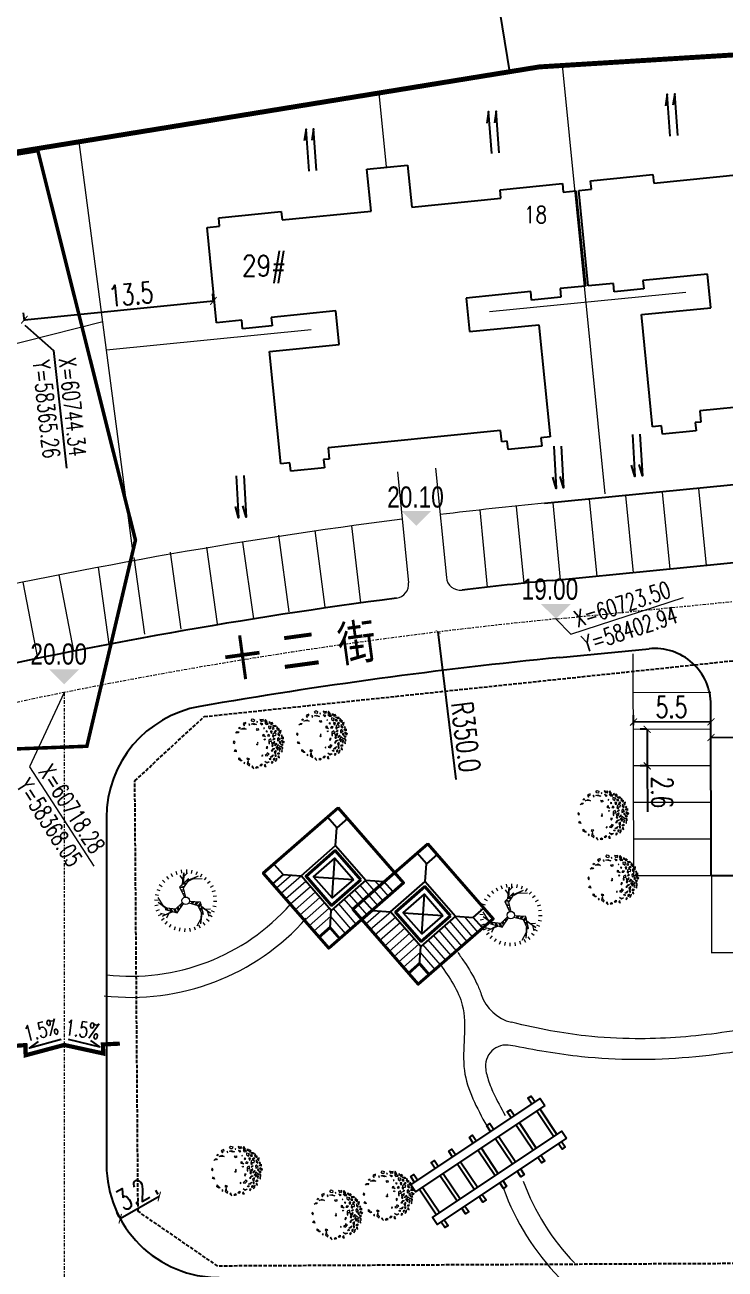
# Model space of a CAD drawing. Header units: inches. Extents: x 393 to 1582, y 246 to 1188.
# Drawn here: x 1329.3 to 1379, y 886.6 to 974.9 of the extents above; entities that cross this region are included whole.
import ezdxf

# ---------------------------------------------------------------- set-up
doc = ezdxf.new("R2010")
doc.units = ezdxf.units.IN
doc.header["$MEASUREMENT"] = 0
for name, pattern in [('CENTERX2', [4, 2.5, -0.5, 0.5, -0.5]), ('DASH', [0.35, 0.25, -0.1]), ('DASHED2', [0.375, 0.25, -0.125]), ('DOTE', [2.42, 2, -0.2, 0.02, -0.2])]:
    doc.linetypes.add(name, pattern=pattern)
for name, color, linetype in [('build2', 40, 'Continuous'), ('buildcoor', 7, 'Continuous'), ('DIM', 4, 'Continuous'), ('drain', 4, 'Continuous'), ('ELEV', 1, 'Continuous'), ('GARDEN', 60, 'Continuous'), ('hongzb', 5, 'Continuous'), ('JZ', 4, 'Continuous'), ('LAWN', 3, 'Continuous'), ('PUB_TEXT', 7, 'Continuous'), ('ROAD-TEXT', 4, 'Continuous'), ('roaddim', 2, 'Continuous'), ('roadradiu', 3, 'Continuous'), ('YSX', 7, 'Continuous'), ('外墙', 42, 'Continuous'), ('建筑层数', 7, 'Continuous'), ('绿化', 3, 'Continuous'), ('车库边线', 4, 'DOTE')]:
    doc.layers.add(name, color=color, linetype=linetype)
for name, color, linetype, lineweight in [('HATCH', 64, 'Continuous', 9), ('jz1', 40, 'Continuous', 40), ('parking', 30, 'Continuous', 18), ('ROAD', 1, 'Continuous', 25), ('ROAD-CENTER', 7, 'CENTERX2', 18), ('ROAD-ZB', 4, 'Continuous', 15), ('walk', 2, 'Continuous', 18), ('围墙', 75, 'FENCELINE1', 15), ('建筑型号', 2, 'Continuous', 18), ('树', 84, 'Continuous', 15)]:
    doc.layers.add(name, color=color, linetype=linetype, lineweight=lineweight)
doc.styles.add('-黑体', font='simhei.ttf', dxfattribs={"width": 0.8})
doc.styles.add('_HZTXT', font='txt.shx', dxfattribs={"width": 0.8, "bigfont": 'hztxt.shx'})
doc.styles.add('DIM_FONT', font='SIMPLEX.shx', dxfattribs={"width": 0.8})
doc.styles.add('FLS', font='', dxfattribs={"width": 0.8})
doc.styles.add('HZ', font='simplex.shx', dxfattribs={"width": 0.7, "bigfont": 'hztxt.shx'})
doc.styles.add('RO', font='romans.shx', dxfattribs={"width": 0.8})
doc.styles.get('FLS').set_extended_font_data('创艺繁隶书')
doc.linetypes.add('FENCELINE1', pattern='A,0.25,-0.1,[133,ltypeshp.shx,S=0.1,R=0,X=-0.1,Y=0],-0.1,1', length=1.45)
doc.dimstyles.new('NORMAL', dxfattribs={"dimtxt": 1.5, "dimasz": 0.3, "dimexe": 0.5, "dimexo": 0.3, "dimgap": 0.3, "dimtad": 1, "dimdec": 1, "dimzin": 1, "dimdsep": 46, "dimtxsty": 'HZ', "dimblk": 'ARCHTICK', "dimcen": 0, "dimclrt": 256, "dimadec": 0, "dimazin": 0, "dimtfac": 1, "dimtdec": 1, "dimtofl": 0, "dimtmove": 0, "dimatfit": 3, "dimldrblk": 'ARCHTICK', "dimfxl": 1, "dimtolj": 2, "dimtzin": 0, "dimarcsym": 0})

# ---------------------------------------------------------------- blocks, each defined once
blk = doc.blocks.new('_ARCHTICK')
at = {"color": 0, "linetype": 'ByBlock', "const_width": 0.15}
blk.add_lwpolyline([(-0.5, -0.5), (0.5, 0.5)], dxfattribs=at)
blk = doc.blocks.new('*D414')
at = {"layer": 'DEFPOINTS', "color": 0, "ltscale": 0.3, "transparency": 16777216}
for p in [(1349.412, 1045.199), (1361.46, 971.173), (1363.662, 971.531)]:
    blk.add_point(p, dxfattribs=at)
at = {"layer": 'HATCH', "color": 0, "lineweight": -2, "ltscale": 0.3, "transparency": 16777216}
for p, q in [((1349.708, 1045.247), (1352.107, 1045.638)), ((1351.614, 1045.557), (1363.662, 971.531)), ((1361.756, 971.221), (1364.156, 971.612))]:
    blk.add_line(p, q, dxfattribs=at)
at = {"layer": 'HATCH', "color": 0, "lineweight": -2, "ltscale": 0.3, "transparency": 16777216, "xscale": 0.3, "yscale": 0.3, "zscale": 0.3}
for p, rotation in [((1351.614, 1045.557), 99.24436380082999), ((1363.662, 971.531), 279.24436380083)]:
    blk.add_blockref('_ARCHTICK', p, dxfattribs=dict(at, rotation=rotation))
at = {"layer": 'HATCH', "ltscale": 0.3, "transparency": 16777216, "insert": (1358.675, 1008.713), "char_height": 1.5, "attachment_point": 5, "rotation": 279.24436, "style": 'HZ'}
blk.add_mtext('\\A2;75.0', dxfattribs=at)
blk = doc.blocks.new('wangqiuc')
for p, q in [((34619.969, 79058.32), (34600.111, 79027.611)), ((34619.969, 79058.32), (34600.111, 79027.611)), ((34619.969, 79058.32), (34635.898, 79048.019)), ((34619.852, 79050.774), (34606.945, 79030.813)), ((34619.852, 79050.774), (34629.064, 79044.817)), ((34635.898, 79048.019), (34616.04, 79017.31)), ((34629.064, 79044.817), (34616.156, 79024.856)), ((34612.616, 79041.3), (34623.393, 79034.33)), ((34606.945, 79030.813), (34616.156, 79024.856)), ((34600.111, 79027.611), (34616.04, 79017.31))]:
    blk.add_line(p, q)
at = {"linetype": 'DASH', "lineweight": 13}
for p, q in [((34621.003, 79050.03), (34618.024, 79045.424)), ((34627.914, 79045.561), (34624.935, 79040.955)), ((34611.074, 79034.675), (34608.095, 79030.069)), ((34617.984, 79030.206), (34615.006, 79025.6))]:
    blk.add_line(p, q, dxfattribs=at)
at = {"lineweight": 13}
for p, q in [((34616.874, 79046.168), (34618.024, 79045.424)), ((34618.024, 79045.424), (34611.074, 79034.675)), ((34618.024, 79045.424), (34624.935, 79040.955)), ((34621.48, 79043.189), (34614.529, 79032.441)), ((34624.935, 79040.955), (34617.984, 79030.206)), ((34624.935, 79040.955), (34626.086, 79040.211)), ((34609.923, 79035.419), (34611.074, 79034.675)), ((34611.074, 79034.675), (34617.984, 79030.206)), ((34617.984, 79030.206), (34619.135, 79029.462))]:
    blk.add_line(p, q, dxfattribs=at)
for centre in [(34612.36, 79041.465), (34613.667, 79040.62), (34622.354, 79035.002), (34623.662, 79034.157)]:
    blk.add_circle(centre, 0.305)
blk = doc.blocks.new('GPPMTR01')
at = {"color": 0, "linetype": 'ByBlock'}
for points in [[(-0.173, 0.469), (-0.151, 0.518), (-0.12, 0.516), (-0.128, 0.487), (-0.144, 0.498), (-0.151, 0.48), (-0.145, 0.47)], [(-0.106, 0.53), (-0.073, 0.496), (-0.058, 0.515), (-0.035, 0.504), (-0.038, 0.545), (-0.064, 0.53)], [(0.005, 0.559), (-0.005, 0.523), (0.016, 0.511), (0.051, 0.519)], [(0.105, 0.53), (0.084, 0.519), (0.099, 0.504), (0.114, 0.511)], [(0.131, 0.488), (0.137, 0.5), (0.134, 0.53), (0.173, 0.507), (0.146, 0.481)], [(-0.412, 0.305), (-0.364, 0.304), (-0.367, 0.328), (-0.343, 0.337), (-0.374, 0.364), (-0.382, 0.335)], [(-0.354, 0.404), (-0.335, 0.371), (-0.312, 0.378), (-0.293, 0.408)], [(-0.304, 0.31), (-0.343, 0.272), (-0.298, 0.279)], [(-0.298, 0.355), (-0.259, 0.362), (-0.24, 0.402), (-0.263, 0.4), (-0.275, 0.378)], [(-0.263, 0.454), (-0.27, 0.431), (-0.248, 0.431), (-0.243, 0.447)], [(-0.215, 0.443), (-0.218, 0.456), (-0.242, 0.475), (-0.199, 0.486), (-0.199, 0.449)], [(-0.215, 0.295), (-0.215, 0.276), (-0.206, 0.283)], [(-0.166, 0.433), (-0.207, 0.386), (-0.18, 0.371), (-0.137, 0.387), (-0.147, 0.409), (-0.165, 0.407)], [(-0.123, 0.314), (-0.144, 0.295), (-0.135, 0.287), (-0.115, 0.295)], [(-0.127, 0.461), (-0.133, 0.429), (-0.111, 0.428), (-0.096, 0.459)], [(-0.079, 0.401), (-0.097, 0.371), (-0.064, 0.359), (-0.049, 0.371)], [(-0.032, 0.317), (-0.058, 0.295), (-0.043, 0.264), (-0.023, 0.291)], [(-0.038, 0.477), (-0.055, 0.454), (-0.043, 0.424), (-0.032, 0.439)], [(0.007, 0.443), (-0.026, 0.412), (-0.02, 0.382), (0.016, 0.352), (0.045, 0.367), (0.01, 0.386), (0.034, 0.42)], [(0.01, 0.485), (0.042, 0.462), (0.084, 0.477), (0.066, 0.492), (0.042, 0.485)], [(0.045, 0.295), (0.042, 0.249), (0.105, 0.211), (0.119, 0.219), (0.069, 0.245), (0.096, 0.283)], [(0.084, 0.371), (0.072, 0.344), (0.081, 0.321), (0.084, 0.344)], [(0.158, 0.447), (0.096, 0.443), (0.105, 0.412), (0.146, 0.393), (0.155, 0.416), (0.14, 0.428)], [(0.128, 0.336), (0.137, 0.287), (0.114, 0.272), (0.146, 0.26), (0.158, 0.302)], [(0.179, 0.272), (0.167, 0.245), (0.185, 0.238), (0.199, 0.253)], [(0.179, 0.477), (0.229, 0.496), (0.25, 0.473), (0.223, 0.458), (0.22, 0.477), (0.202, 0.469), (0.199, 0.458)], [(0.205, 0.439), (0.179, 0.42), (0.194, 0.405), (0.226, 0.416)], [(0.199, 0.291), (0.179, 0.352), (0.211, 0.31)], [(0.214, 0.359), (0.274, 0.374), (0.291, 0.409), (0.282, 0.336), (0.247, 0.333)], [(0.268, 0.45), (0.253, 0.435), (0.241, 0.409), (0.274, 0.428)], [(0.25, 0.325), (0.241, 0.298), (0.312, 0.302), (0.282, 0.329)], [(0.253, 0.268), (0.241, 0.226), (0.259, 0.177), (0.274, 0.203), (0.253, 0.219)], [(0.303, 0.268), (0.309, 0.219), (0.336, 0.215), (0.351, 0.234)], [(0.315, 0.416), (0.306, 0.401), (0.318, 0.39), (0.348, 0.393)], [(0.321, 0.363), (0.306, 0.34), (0.327, 0.325), (0.356, 0.325), (0.327, 0.336)], [(0.351, 0.382), (0.348, 0.371), (0.368, 0.355), (0.392, 0.359)], [(0.386, 0.257), (0.368, 0.272), (0.365, 0.287), (0.377, 0.298), (0.401, 0.283)], [(0.431, 0.26), (0.419, 0.245), (0.436, 0.23), (0.466, 0.249)], [(-0.482, 0.014), (-0.506, 0.025), (-0.514, -0.024), (-0.506, -0.036), (-0.464, -0.036), (-0.47, -0.024), (-0.494, -0.017)], [(-0.482, 0.196), (-0.461, 0.207), (-0.432, 0.177), (-0.452, 0.154), (-0.494, 0.15), (-0.5, 0.177)], [(-0.446, 0.071), (-0.432, 0.055), (-0.414, 0.067)], [(-0.417, 0.109), (-0.411, 0.15), (-0.357, 0.188), (-0.369, 0.162)], [(-0.393, 0.241), (-0.408, 0.23), (-0.396, 0.226)], [(-0.283, 0.139), (-0.269, 0.181), (-0.239, 0.166), (-0.248, 0.139), (-0.263, 0.15)], [(-0.064, 0.207), (-0.085, 0.184), (-0.115, 0.203), (-0.115, 0.219), (-0.085, 0.207), (-0.052, 0.226)], [(-0.02, 0.033), (-0.035, 0.025), (-0.026, 0.017), (-0.014, 0.021)], [(-0.02, 0.188), (-0.008, 0.192), (0.001, 0.177), (-0.02, 0.169)], [(0.152, 0.162), (0.137, 0.139), (0.158, 0.12), (0.176, 0.128), (0.161, 0.143)], [(0.25, 0.086), (0.271, 0.063), (0.274, 0.021), (0.303, 0.052), (0.285, 0.109)], [(0.348, 0.173), (0.377, 0.128), (0.356, 0.097), (0.354, 0.128)], [(0.401, 0.207), (0.383, 0.219), (0.365, 0.211), (0.368, 0.196), (0.392, 0.192)], [(0.401, 0.078), (0.398, 0.063), (0.374, 0.067), (0.377, 0.09)], [(0.428, 0.025), (0.431, -0.021), (0.377, -0.043), (0.41, -0.013)], [(0.422, 0.166), (0.419, 0.135), (0.439, 0.12), (0.451, 0.139)], [(0.442, 0.203), (0.451, 0.169), (0.487, 0.139), (0.472, 0.181)], [(0.451, 0.074), (0.469, 0.052), (0.484, 0.063), (0.472, 0.093)], [(-0.467, -0.131), (-0.464, -0.157), (-0.482, -0.154), (-0.485, -0.127)], [(-0.437, -0.131), (-0.429, -0.066), (-0.381, -0.04), (-0.408, -0.078)], [(-0.42, -0.26), (-0.432, -0.218), (-0.411, -0.188), (-0.402, -0.214), (-0.411, -0.229)], [(0.256, -0.013), (0.241, -0.028), (0.253, -0.04)], [(0.407, -0.119), (0.389, -0.138), (0.398, -0.176), (0.419, -0.154)], [(0.416, -0.218), (0.389, -0.233), (0.392, -0.271), (0.407, -0.248)], [(0.436, -0.066), (0.442, -0.097), (0.466, -0.097), (0.481, -0.074), (0.46, -0.078)], [(-0.266, -0.366), (-0.304, -0.374), (-0.283, -0.4), (-0.251, -0.393)], [(-0.115, -0.473), (-0.138, -0.438), (-0.106, -0.438), (-0.085, -0.446)], [(0.072, -0.48), (0.042, -0.461), (0.06, -0.45), (0.066, -0.454), (0.096, -0.454), (0.096, -0.438), (0.125, -0.442), (0.114, -0.461)], [(0.17, -0.286), (0.137, -0.317), (0.149, -0.336), (0.176, -0.321)], [(0.188, -0.431), (0.211, -0.423), (0.188, -0.408)], [(0.205, -0.332), (0.199, -0.343), (0.235, -0.378), (0.294, -0.359), (0.274, -0.34), (0.235, -0.351)], [(0.327, -0.305), (0.333, -0.328), (0.389, -0.313)]]:
    blk.add_lwpolyline(points, close=True, dxfattribs=at)
blk.add_circle((0, 0), 0.01, dxfattribs=at)
blk = doc.blocks.new('t2')
for p, q in [((-1.78, 2.79), (-1.59, 2.49)), ((-1.44, 2), (-0.89, 2.82)), ((-1.27, 3.06), (-1.13, 2.72)), ((-0.72, 3.23), (-0.64, 2.88)), ((-0.15, 3.3), (-0.13, 2.95)), ((0.43, 3.28), (0.38, 2.92)), ((0.99, 3.16), (0.88, 2.81)), ((1.53, 2.93), (1.36, 2.62)), ((-2.93, 1.53), (-2.62, 1.36)), ((-2.62, 2.01), (-2.34, 1.79)), ((-1.63, 0.77), (-2.5, 1.58)), ((-2.5, 1.58), (-1.63, 0.89)), ((-2.3, 1.92), (-2.2, 1.35)), ((-2.24, 2.44), (-1.99, 2.17)), ((-1.73, 1.61), (-1.56, 0.32)), ((-1.53, 1.47), (-1.73, 1.61)), ((-1.34, 2.61), (-1.58, 1.52)), ((-1.24, 0.62), (-1.53, 1.47)), ((-1.34, 2.61), (-1.51, 1.47)), ((1.48, 1.02), (2.62, 1.38)), ((2.62, 1.38), (1.59, 0.97)), ((2.01, 2.62), (1.79, 2.34)), ((1.93, 1.14), (2.23, 1.63)), ((2.44, 2.24), (2.17, 1.99)), ((2.79, 1.78), (2.49, 1.59)), ((-3.28, 0.43), (-2.92, 0.38)), ((-3.16, 0.99), (-2.81, 0.88)), ((-1.95, 1.1), (-2.53, 1.12)), ((-1.56, 0.32), (-0.37, 0.11)), ((-0.31, 0.25), (-1.24, 0.62)), ((1.06, 1.19), (0.28, 0.27)), ((0.37, 0.14), (1.16, 0.76)), ((2.26, 0.7), (1.06, 1.19)), ((1.16, 0.76), (2.04, 0.59)), ((2.93, -0.14), (2.03, 0.57)), ((2.04, 0.59), (2.26, 0.7)), ((2.93, -0.14), (2.11, 0.61)), ((2.81, 1.03), (2.27, 1.23)), ((2.45, 0.24), (2.89, -0.64)), ((3.06, 1.27), (2.72, 1.13)), ((3.23, 0.72), (2.88, 0.64)), ((3.3, 0.15), (2.95, 0.13)), ((-3.3, -0.15), (-2.95, -0.13)), ((-3.23, -0.72), (-2.88, -0.64)), ((-3.06, -1.27), (-2.72, -1.13)), ((-0.06, -0.39), (0.08, -1.38)), ((0.5, -1.51), (0.1, -0.38)), ((3.16, -0.99), (2.81, -0.88)), ((3.28, -0.43), (2.92, -0.38)), ((-2.79, -1.78), (-2.49, -1.59)), ((-2.44, -2.24), (-2.17, -1.99)), ((-2.01, -2.62), (-1.79, -2.34)), ((-1.02, -2.25), (-1.99, -2.18)), ((-1.59, -2.47), (-0.52, -2.05)), ((-1.59, -2.47), (-0.52, -2.13)), ((-1.53, -2.93), (-1.36, -2.62)), ((-0.53, -2.3), (0.5, -1.51)), ((-0.51, -2.07), (-0.53, -2.3)), ((-0.52, -2.95), (-0.07, -2.58)), ((0.08, -1.38), (-0.51, -2.07)), ((0.14, -1.8), (-0.12, -2.95)), ((-0.12, -2.95), (0.04, -1.86)), ((0.03, -2.24), (0.29, -2.75)), ((1.78, -2.79), (1.59, -2.49)), ((2.24, -2.44), (1.99, -2.17)), ((2.62, -2.01), (2.34, -1.79)), ((2.93, -1.53), (2.62, -1.36)), ((-0.99, -3.16), (-0.88, -2.81)), ((-0.43, -3.28), (-0.38, -2.92)), ((0.15, -3.3), (0.13, -2.95)), ((0.72, -3.23), (0.64, -2.88)), ((1.27, -3.06), (1.13, -2.72))]:
    blk.add_line(p, q)
at = {"color": 0}
for p, q in [((-1.71, 1.46), (-1.64, 1.54)), ((-1.69, 1.3), (-1.53, 1.47)), ((-1.65, 0.98), (-1.44, 1.2)), ((-1.63, 0.82), (-1.39, 1.07)), ((-1.58, 0.5), (-1.3, 0.8)), ((-1.56, 0.34), (-1.25, 0.67)), ((-1.28, 0.27), (-1.03, 0.54)), ((-1.14, 0.24), (-0.91, 0.49)), ((-0.85, 0.19), (-0.66, 0.39)), ((-0.7, 0.16), (-0.54, 0.34)), ((0.49, 0.53), (0.57, 0.29)), ((0.59, 0.64), (0.67, 0.38)), ((0.78, 0.86), (0.88, 0.54)), ((0.88, 0.98), (0.99, 0.62)), ((1.07, 1.18), (1.21, 0.75)), ((1.22, 1.12), (1.35, 0.72)), ((1.52, 1), (1.62, 0.67)), ((1.67, 0.94), (1.76, 0.65)), ((1.97, 0.81), (2.04, 0.59)), ((2.12, 0.75), (2.15, 0.64)), ((0.21, -0.69), (-0.03, -0.64)), ((0.26, -0.83), (-0.01, -0.77)), ((0.36, -1.11), (0.03, -1.03)), ((0.41, -1.25), (0.05, -1.17)), ((-0.41, -2.21), (-0.52, -2.19)), ((-0.28, -2.11), (-0.51, -2.06)), ((-0.02, -1.92), (-0.32, -1.85)), ((0.11, -1.82), (-0.23, -1.74)), ((0.36, -1.62), (-0.05, -1.53)), ((0.49, -1.52), (0.05, -1.42))]:
    blk.add_line(p, q, dxfattribs=at)
blk.add_circle((0, 0), 0.397)
at = {"style": 'DIM_FONT', "width": 0.8, "flags": 9}
for tag in ['XSIZE', 'YSIZE']:
    blk.add_attdef(tag, (0, 0), '', height=0.000997, rotation=122.3352, dxfattribs=at)
blk = doc.blocks.new('A$C669619B1')
at = {"layer": '绿化'}
for points in [[(22.07, 6.53), (0, 6.53), (0, 7.71), (22.07, 7.71)], [(22.07, 0.95), (0, 0.95), (0, 2.13), (22.07, 2.13)]]:
    blk.add_lwpolyline(points, close=True, dxfattribs=at)
for points in [[(0.65, 7.71), (0.65, 8.7), (1.2, 8.7), (1.2, 7.71)], [(4.17, 7.71), (4.17, 8.7), (4.73, 8.7), (4.73, 7.71)], [(7.13, 7.71), (7.13, 8.7), (7.69, 8.7), (7.69, 7.71)], [(10.66, 7.71), (10.66, 8.7), (11.21, 8.7), (11.21, 7.71)], [(13.62, 7.71), (13.62, 8.7), (14.18, 8.7), (14.18, 7.71)], [(17.14, 7.71), (17.14, 8.7), (17.7, 8.7), (17.7, 7.71)], [(20.66, 7.71), (20.66, 8.7), (21.22, 8.7), (21.22, 7.71)], [(0.65, 2.13), (0.65, 6.53)], [(1.2, 6.53), (1.2, 2.13)], [(4.17, 2.13), (4.17, 6.53)], [(4.73, 6.53), (4.73, 2.13)], [(7.13, 2.13), (7.13, 6.53)], [(7.69, 6.53), (7.69, 2.13)], [(10.66, 2.13), (10.66, 6.53)], [(11.21, 6.53), (11.21, 2.13)], [(13.62, 2.13), (13.62, 6.53)], [(14.18, 6.53), (14.18, 2.13)], [(17.14, 2.13), (17.14, 6.53)], [(17.7, 6.53), (17.7, 2.13)], [(20.66, 2.13), (20.66, 6.53)], [(21.22, 6.53), (21.22, 2.13)], [(1.2, 0.95), (1.2, 0), (0.65, 0), (0.65, 0.95)], [(4.73, 0.95), (4.73, 0), (4.17, 0), (4.17, 0.95)], [(7.69, 0.95), (7.69, 0), (7.13, 0), (7.13, 0.95)], [(11.21, 0.95), (11.21, 0), (10.66, 0), (10.66, 0.95)], [(14.18, 0.95), (14.18, 0), (13.62, 0), (13.62, 0.95)], [(17.7, 0.95), (17.7, 0), (17.14, 0), (17.14, 0.95)], [(21.22, 0.95), (21.22, 0), (20.66, 0), (20.66, 0.95)]]:
    blk.add_lwpolyline(points, dxfattribs=at)
blk = doc.blocks.new('*D283')
at = {"layer": 'DEFPOINTS', "color": 0, "ltscale": 0.3, "transparency": 16777216}
for p in [(1372.46, 925.394), (1372.461, 924.88), (1377.959, 924.892)]:
    blk.add_point(p, dxfattribs=at)
at = {"layer": 'roaddim', "color": 0, "lineweight": -2, "ltscale": 0.3, "transparency": 16777216}
for p, q in [((1372.46, 925.18), (1372.459, 925.894)), ((1377.958, 925.406), (1372.46, 925.394)), ((1377.958, 925.192), (1377.956, 925.906))]:
    blk.add_line(p, q, dxfattribs=at)
at = {"layer": 'roaddim', "color": 0, "lineweight": -2, "ltscale": 0.3, "transparency": 16777216, "xscale": 0.5, "yscale": 0.5, "zscale": 0.5}
for p, rotation in [((1372.46, 925.394), 180.1225438146317), ((1377.958, 925.406), 0.1225438146317259)]:
    blk.add_blockref('_ARCHTICK', p, dxfattribs=dict(at, rotation=rotation))
at = {"layer": 'roaddim', "ltscale": 0.3, "transparency": 16777216, "insert": (1375.153, 926.45), "char_height": 1.5, "attachment_point": 5, "rotation": 0.12254, "style": 'HZ'}
blk.add_mtext('\\A2;5.5', dxfattribs=at)
blk = doc.blocks.new('*D284')
at = {"layer": 'DEFPOINTS', "color": 0, "ltscale": 0.3, "transparency": 16777216}
for p in [(1377.96, 924.3), (1383.46, 924.334), (1383.46, 924.334)]:
    blk.add_point(p, dxfattribs=at)
at = {"layer": 'roaddim', "color": 0, "lineweight": -2, "ltscale": 0.3, "transparency": 16777216}
for p, q in [((1377.958, 924.6), (1377.957, 924.8)), ((1377.96, 924.3), (1383.46, 924.334)), ((1383.458, 924.634), (1383.457, 924.834))]:
    blk.add_line(p, q, dxfattribs=at)
at = {"layer": 'roaddim', "color": 0, "lineweight": -2, "ltscale": 0.3, "transparency": 16777216, "xscale": 0.5, "yscale": 0.5, "zscale": 0.5}
for p, rotation in [((1377.96, 924.3), 180.3540693578567), ((1383.46, 924.334), 0.3540693578566867)]:
    blk.add_blockref('_ARCHTICK', p, dxfattribs=dict(at, rotation=rotation))
at = {"layer": 'roaddim', "ltscale": 0.3, "transparency": 16777216, "insert": (1380.703, 925.367), "char_height": 1.5, "attachment_point": 5, "rotation": 0.35407, "style": 'HZ'}
blk.add_mtext('\\A2;5.5', dxfattribs=at)
blk = doc.blocks.new('*D294')
at = {"layer": 'DEFPOINTS', "color": 0, "ltscale": 0.3, "transparency": 16777216}
for p in [(1373.714, 924.883), (1373.44, 922.282), (1373.72, 922.283)]:
    blk.add_point(p, dxfattribs=at)
at = {"layer": 'roaddim', "color": 0, "lineweight": -2, "ltscale": 0.3, "transparency": 16777216}
for p, q in [((1373.414, 924.882), (1372.934, 924.881)), ((1373.434, 924.882), (1373.44, 922.282)), ((1373.42, 922.282), (1372.94, 922.281)), ((1373.44, 922.282), (1373.447, 919.032))]:
    blk.add_line(p, q, dxfattribs=at)
at = {"layer": 'roaddim', "color": 0, "lineweight": -2, "ltscale": 0.3, "transparency": 16777216, "xscale": 0.5, "yscale": 0.5, "zscale": 0.5}
for p, rotation in [((1373.434, 924.882), 90.12254381479718), ((1373.44, 922.282), 270.1225438147972)]:
    blk.add_blockref('_ARCHTICK', p, dxfattribs=dict(at, rotation=rotation))
at = {"layer": 'roaddim', "ltscale": 0.3, "transparency": 16777216, "insert": (1374.494, 920.409), "char_height": 1.5, "attachment_point": 5, "rotation": 270.12254, "style": 'HZ'}
blk.add_mtext('\\A2;2.6', dxfattribs=at)
blk = doc.blocks.new('A$C1C5E2274')
at = {"layer": 'HATCH'}
for p, q in [((3.661, 6.776), (4.078, 5.219)), ((4.075, 6.887), (4.492, 5.33)), ((4.489, 6.998), (4.839, 5.691)), ((4.903, 7.109), (5.142, 6.216)), ((1.177, 6.111), (1.492, 4.934)), ((1.591, 6.222), (2.008, 4.664)), ((2.005, 6.333), (2.422, 4.775)), ((2.419, 6.444), (2.836, 4.886)), ((2.833, 6.555), (3.25, 4.997)), ((3.247, 6.666), (3.664, 5.108)), ((4.826, 5.669), (6.151, 6.024)), ((5.129, 6.194), (6.04, 6.438)), ((4.704, 5.192), (6.261, 5.61)), ((4.814, 4.778), (6.372, 5.196)), ((4.925, 4.364), (6.483, 4.782)), ((5.036, 3.95), (6.594, 4.368)), ((5.147, 3.536), (6.705, 3.954)), ((5.258, 3.122), (6.816, 3.54)), ((5.369, 2.708), (6.927, 3.126)), ((5.879, 2.401), (7.038, 2.712))]:
    blk.add_line(p, q, dxfattribs=at)
at = {"layer": 'JZ'}
for p, q in [((5.195, 6.308), (4.655, 5.373)), ((1.975, 4.655), (1.04, 5.195)), ((6.308, 2.154), (5.373, 2.693)), ((2.693, 1.975), (2.154, 1.04))]:
    blk.add_line(p, q, dxfattribs=at)
for points in [[(4.975, 7.129), (5.796, 7.348), (6.015, 6.528), (5.195, 6.308)], [(0, 5.796), (0.821, 6.015), (1.04, 5.195), (0.22, 4.975)], [(1.975, 4.655), (4.655, 5.373), (5.373, 2.693), (2.693, 1.975)], [(2.634, 4.275), (4.275, 4.715), (4.715, 3.074), (3.074, 2.634)], [(6.308, 2.154), (7.129, 2.374), (7.348, 1.553), (6.528, 1.333)], [(1.333, 0.821), (2.154, 1.04), (2.374, 0.22), (1.553, 0)]]:
    blk.add_lwpolyline(points, close=True, dxfattribs=at)
for points in [[(4.275, 4.715), (3.074, 2.634)], [(4.715, 3.074), (2.634, 4.275)]]:
    blk.add_lwpolyline(points, dxfattribs=at)
at = {"layer": 'jz1'}
for points in [[(1.553, 0), (7.348, 1.553), (5.796, 7.348), (0, 5.796)], [(2.238, 4.504), (4.504, 5.111), (5.111, 2.845), (2.845, 2.238)]]:
    blk.add_lwpolyline(points, close=True, dxfattribs=at)
blk = doc.blocks.new('A$C45DD124F')
at = {"layer": 'YSX', "extrusion": (0, 0, -1), "xscale": 0.8000000000006148, "yscale": 0.7999999999992724, "zscale": -0.8, "rotation": 72.08396600042862}
blk.add_blockref('A$C1C5E2274', (-0.626, -1.182), dxfattribs=at)
blk = doc.blocks.new('psss')
at = {"layer": 'drain', "ltscale": 3}
for points in [[(-2.979, 0.527), (0.007, 0.531), (-0.808, 0.714)], [(-2.967, -0.004), (0, 0), (-0.815, 0.183)]]:
    blk.add_lwpolyline(points, dxfattribs=at)
blk = doc.blocks.new('*D455')
at = {"layer": 'DEFPOINTS', "color": 0, "ltscale": 0.3, "transparency": 16777216}
for p in [(1342.661, 955.275), (1342.699, 954.888), (1329.284, 953.554)]:
    blk.add_point(p, dxfattribs=at)
at = {"layer": 'DIM', "color": 0, "lineweight": -2, "ltscale": 0.3, "transparency": 16777216}
for p, q in [((1329.246, 953.941), (1342.661, 955.275)), ((1342.669, 955.186), (1342.611, 955.773)), ((1329.255, 953.852), (1329.196, 954.439))]:
    blk.add_line(p, q, dxfattribs=at)
at = {"layer": 'DIM', "color": 0, "lineweight": -2, "ltscale": 0.3, "transparency": 16777216, "xscale": 0.5, "yscale": 0.5, "zscale": 0.5}
for p, rotation in [((1342.661, 955.275), 5.67946321989554), ((1329.246, 953.941), 185.6794632198956)]:
    blk.add_blockref('_ARCHTICK', p, dxfattribs=dict(at, rotation=rotation))
at = {"layer": 'DIM', "ltscale": 0.3, "transparency": 16777216, "insert": (1336.803, 955.748), "char_height": 1.5, "attachment_point": 5, "rotation": 5.67946, "style": 'HZ'}
blk.add_mtext('\\A2;13.5', dxfattribs=at)
blk = doc.blocks.new('dmmmmmmmm')
at = {"layer": 'ROAD-TEXT', "const_width": 0.3}
blk.add_lwpolyline([(403102.998, 597604.83), (403102.376, 597603.803), (403102.915, 597603.458), (403100.87, 597601.502), (403099.949, 597598.826), (403099.342, 597599.215), (403098.746, 597598.172)], dxfattribs=at)
at = {"layer": 'ROAD-TEXT'}
for points in [[(403100.685, 597601.966), (403102.393, 597603.533), (403101.659, 597603.237)], [(403100.439, 597601.539), (403099.678, 597599.341), (403099.658, 597600.132)]]:
    blk.add_lwpolyline(points, dxfattribs=at)
at = {"layer": 'ROAD-TEXT', "style": 'RO', "width": 0.7}
for rotation, p in [(48.06284, (403100.269, 597601.916)), (69.84952, (403099.176, 597599.396))]:
    blk.add_text('1.5%', height=1.1, rotation=rotation, dxfattribs=at).set_placement(p)
blk = doc.blocks.new('*D492')
at = {"layer": 'DEFPOINTS', "color": 0, "ltscale": 0.3, "transparency": 16777216}
for p in [(1358.601, 931.789), (1401.243, 584.396)]:
    blk.add_point(p, dxfattribs=at)
at = {"layer": 'roadradiu', "color": 0, "lineweight": -2, "ltscale": 0.3, "transparency": 16777216}
blk.add_line((1359.887, 921.316), (1358.601, 931.789), dxfattribs=at)
at = {"layer": 'roadradiu', "color": 0, "lineweight": -2, "ltscale": 0.3, "transparency": 16777216, "xscale": 0.3, "yscale": 0.3, "zscale": 0.3, "rotation": 96.9979633637875}
blk.add_blockref('_ARCHTICK', (1358.601, 931.789), dxfattribs=at)
at = {"layer": 'roadradiu', "ltscale": 0.3, "transparency": 16777216, "insert": (1360.573, 924.347), "char_height": 1.5, "attachment_point": 5, "rotation": 276.99796, "style": 'HZ'}
blk.add_mtext('\\A2;R350.0', dxfattribs=at)
blk = doc.blocks.new('*D366')
at = {"layer": 'DEFPOINTS', "color": 0, "ltscale": 0.3, "transparency": 16777216}
for p in [(1186.267, 889.56), (1351.243, 417.562)]:
    blk.add_point(p, dxfattribs=at)
at = {"layer": 'roadradiu', "color": 0, "lineweight": -2, "ltscale": 0.3, "transparency": 16777216}
blk.add_line((1189.23, 881.081), (1186.267, 889.56), dxfattribs=at)
at = {"layer": 'roadradiu', "color": 0, "lineweight": -2, "ltscale": 0.3, "transparency": 16777216, "xscale": 0.5, "yscale": 0.5, "zscale": 0.5, "rotation": 109.2659378040136}
blk.add_blockref('_ARCHTICK', (1186.267, 889.56), dxfattribs=at)
at = {"layer": 'roadradiu', "ltscale": 0.3, "transparency": 16777216, "insert": (1189.256, 884.189), "char_height": 1.5, "attachment_point": 5, "rotation": 289.26594, "style": 'HZ'}
blk.add_mtext('\\A2;R500.0', dxfattribs=at)
blk = doc.blocks.new('*D425')
at = {"layer": 'DEFPOINTS', "color": 0, "ltscale": 0.3, "transparency": 16777216}
for p in [(1338.892, 891.609), (1336.046, 890.165), (1336.121, 890.033)]:
    blk.add_point(p, dxfattribs=at)
at = {"layer": 'DIM', "color": 0, "lineweight": -2, "ltscale": 0.3, "transparency": 16777216}
for p, q in [((1338.816, 891.741), (1336.046, 890.165)), ((1338.743, 891.87), (1338.569, 892.175)), ((1335.973, 890.293), (1335.799, 890.599))]:
    blk.add_line(p, q, dxfattribs=at)
at = {"layer": 'DIM', "color": 0, "lineweight": -2, "ltscale": 0.3, "transparency": 16777216, "xscale": 0.5, "yscale": 0.5, "zscale": 0.5}
for p, rotation in [((1338.816, 891.741), 29.64012193798612), ((1336.046, 890.165), 209.6401219379861)]:
    blk.add_blockref('_ARCHTICK', p, dxfattribs=dict(at, rotation=rotation))
at = {"layer": 'DIM', "ltscale": 0.3, "transparency": 16777216, "insert": (1336.912, 891.865), "char_height": 1.5, "attachment_point": 5, "rotation": 29.64012, "style": 'HZ'}
blk.add_mtext('\\A2;3.2', dxfattribs=at)

msp = doc.modelspace()

# ---------------------------------------------------------------- linework, layer by layer
at = {"layer": 'build2', "color": 0, "linetype": 'DASH'}
msp.add_lwpolyline([(1342.005, 925.786), (1412.979, 933.28), (1420.595, 925.153), (1420.892, 891.324), (1417.854, 887.163), (1342.961, 886.802), (1337.315, 890.686), (1337.085, 921.231)], close=True, dxfattribs=at)
at = {"layer": 'buildcoor', "color": 0, "ltscale": 0.3}
for points in [[(1329.284, 953.554), (1331.319, 951.764)], [(1331.319, 951.764), (1332.232, 943.413)]]:
    msp.add_lwpolyline(points, dxfattribs=at)
at = {"layer": 'ELEV', "color": 0}
for points in [[(1355.997, 940.379), (1358.118, 940.379), (1357.058, 939.318)], [(1365.897, 933.773), (1368.018, 933.773), (1366.958, 932.713)], [(1365.897, 933.773), (1368.018, 933.773), (1366.958, 932.713)], [(1331.014, 929.138), (1333.135, 929.138), (1332.074, 928.078)]]:
    msp.add_solid(points, dxfattribs=at)
at = {"layer": 'hongzb', "color": 0, "linetype": 'DOTE', "ltscale": 0.2, "const_width": 0.35}
msp.add_lwpolyline([(726.299, 598.511), (739.721, 619.918), (817.574, 709.87), (922.656, 797.757), (972.26, 831.061), (1071.302, 885.077), (1176.766, 928.104), (1299.012, 961.009), (1365.77, 971.874), (1426.81, 975.633)], dxfattribs=at)
at = {"layer": 'parking', "color": 0, "ltscale": 0.3}
for p, q in [((1377.639, 936.497), (1377.1, 941.971)), ((1367.289, 935.479), (1366.751, 940.952)), ((1369.877, 935.733), (1369.338, 941.207)), ((1372.464, 935.988), (1371.926, 941.461)), ((1375.052, 936.243), (1374.513, 941.716)), ((1362.114, 934.969), (1361.576, 940.443)), ((1364.702, 935.224), (1364.163, 940.697)), ((1353.119, 933.848), (1352.469, 939.309)), ((1348.039, 933.206), (1347.31, 938.657)), ((1350.578, 933.536), (1349.888, 938.993)), ((1340.376, 931.991), (1339.607, 937.442)), ((1342.951, 932.354), (1342.181, 937.806)), ((1345.525, 932.718), (1344.756, 938.169)), ((1337.802, 931.628), (1337.032, 937.079)), ((1332.747, 930.432), (1331.712, 935.834)), ((1335.273, 930.922), (1334.503, 936.375)), ((1330.198, 929.918), (1329.163, 935.32)), ((1377.983, 914.492), (1377.984, 908.992))]:
    msp.add_line(p, q, dxfattribs=at)
at = {"layer": 'parking', "color": 0}
for p, q in [((1372.483, 914.48), (1372.449, 930.239)), ((1377.955, 927.492), (1372.455, 927.48)), ((1377.961, 924.892), (1372.461, 924.88)), ((1377.966, 922.292), (1372.466, 922.28)), ((1377.972, 919.692), (1372.472, 919.68)), ((1377.978, 917.092), (1372.478, 917.08)), ((1377.983, 914.492), (1372.483, 914.48)), ((1420.606, 909.026), (1377.984, 909.023))]:
    msp.add_line(p, q, dxfattribs=at)
at = {"layer": 'parking', "color": 0, "ltscale": 0.3}
for start, end in [(95.62164, 96.81375), (97.24569, 102.88754)]:
    msp.add_arc((1401.243, 584.396), 358.25, start, end, dxfattribs=at)
at = {"layer": 'ROAD', "color": 0}
for p, q in [((1410.475, 974.627), (1365.67, 971.868)), ((1365.868, 971.89), (1339.216, 967.552)), ((1366.15, 940.923), (1382.418, 942.524)), ((1366.688, 935.45), (1381.966, 936.953)), ((1367.227, 929.976), (1373.563, 930.6)), ((1377.981, 914.492), (1377.955, 926.627))]:
    msp.add_line(p, q, dxfattribs=at)
at = {"layer": 'ROAD', "color": 0, "linetype": 'Continuous'}
for p, q in [((1335.074, 918.622), (1335.074, 893.989)), ((1417.815, 914.495), (1377.981, 914.492))]:
    msp.add_line(p, q, dxfattribs=at)
at = {"layer": 'ROAD', "color": 0}
for centre, radius, start, end in [((1401.243, 584.396), 352.75, 95.62164, 96.66618), ((1401.243, 584.396), 352.75, 97.42765, 102.71055), ((1373.955, 926.619), 4, 0.12254, 95.62164)]:
    msp.add_arc(centre, radius, start, end, dxfattribs=at)
at = {"layer": 'ROAD', "color": 0, "linetype": 'Continuous'}
for centre, radius, start, end in [((1401.243, 584.396), 347.25, 95.62164, 99.87291), ((1343.074, 918.622), 8, 99.87291, 180), ((1343.074, 893.989), 8, 180, 270.00443)]:
    msp.add_arc(centre, radius, start, end, dxfattribs=at)
at = {"layer": 'ROAD-CENTER', "color": 5, "ltscale": 0.1}
for p, q in [((1366.958, 932.713), (1410.639, 937.012)), ((1332.074, 927.493), (1332.074, 857.041))]:
    msp.add_line(p, q, dxfattribs=at)
msp.add_arc((1401.243, 584.396), 350, 95.62164, 103.85957, dxfattribs=at)
at = {"layer": 'ROAD-ZB', "color": 0, "ltscale": 0.3}
for points in [[(1368.011, 931.625), (1376, 934.222)], [(1366.958, 932.713), (1368.011, 931.625)], [(1332.074, 927.493), (1329.619, 922.228)], [(1329.619, 922.228), (1334.171, 915.169)]]:
    msp.add_lwpolyline(points, dxfattribs=at)
at = {"layer": 'walk', "color": 0, "ltscale": 0.3}
for p, q in [((1355.726, 943.14), (1356.508, 935.277)), ((1358.412, 943.407), (1359.183, 935.656))]:
    msp.add_line(p, q, dxfattribs=at)
at = {"layer": 'walk', "color": 0}
for centre, start, end in [((1360.178, 935.754), 185.67946, 276.66618), ((1355.513, 935.178), 277.42765, 5.67946)]:
    msp.add_arc(centre, 1, start, end, dxfattribs=at)
at = {"layer": '围墙', "color": 0, "ltscale": 0.2}
for p, q in [((1370.451, 941.598), (1367.427, 972.003)), ((1336.948, 937.55), (1333.144, 966.564)), ((1376.166, 955.875), (1362.234, 954.49)), ((1322.47, 950.713), (1334.817, 953.806)), ((1349.597, 953.233), (1335.081, 951.789))]:
    msp.add_line(p, q, dxfattribs=at)
at = {"layer": '围墙', "color": 0, "ltscale": 0.3}
msp.add_line((1354.927, 964.817), (1354.413, 969.982), dxfattribs=at)
at = {"layer": '外墙', "color": 2, "ltscale": 0.1}
for p, q in [((1353.55, 964.628), (1356.436, 964.915)), ((1356.436, 964.915), (1356.733, 961.93)), ((1353.847, 961.643), (1353.55, 964.628)), ((1369.411, 963.794), (1373.839, 964.234)), ((1373.839, 964.234), (1373.898, 963.637)), ((1373.898, 963.637), (1380.217, 964.265)), ((1362.992, 963.155), (1367.421, 963.596)), ((1363.052, 962.559), (1362.992, 963.155)), ((1367.421, 963.596), (1367.48, 962.999)), ((1367.48, 962.999), (1368.375, 963.088)), ((1368.375, 963.088), (1369.048, 956.321)), ((1368.574, 963.107), (1369.47, 963.197)), ((1369.247, 956.341), (1368.574, 963.107)), ((1369.47, 963.197), (1369.411, 963.794)), ((1356.733, 961.93), (1363.052, 962.559)), ((1343.041, 961.171), (1347.469, 961.611)), ((1347.469, 961.611), (1347.528, 961.014)), ((1347.528, 961.014), (1353.847, 961.643)), ((1342.205, 960.485), (1343.1, 960.575)), ((1342.878, 953.718), (1342.205, 960.485)), ((1343.1, 960.575), (1343.041, 961.171)), ((1377.706, 957.182), (1373.128, 956.727)), ((1377.943, 954.794), (1377.706, 957.182)), ((1369.048, 956.321), (1367.256, 956.143)), ((1367.256, 956.143), (1367.317, 955.546)), ((1371.039, 956.519), (1369.247, 956.341)), ((1371.098, 955.922), (1371.039, 956.519)), ((1373.188, 956.13), (1371.098, 955.922)), ((1373.128, 956.727), (1373.188, 956.13)), ((1365.168, 955.935), (1360.59, 955.48)), ((1360.59, 955.48), (1360.828, 953.092)), ((1365.227, 955.338), (1365.168, 955.935)), ((1367.317, 955.546), (1365.227, 955.338)), ((1351.336, 954.56), (1346.758, 954.104)), ((1351.573, 952.171), (1351.336, 954.56)), ((1373.018, 954.304), (1377.943, 954.794)), ((1373.809, 946.343), (1373.018, 954.304)), ((1344.669, 953.896), (1342.878, 953.718)), ((1344.728, 953.299), (1344.669, 953.896)), ((1346.818, 953.507), (1344.728, 953.299)), ((1346.758, 954.104), (1346.818, 953.507)), ((1360.828, 953.092), (1365.753, 953.582)), ((1365.753, 953.582), (1366.545, 945.621)), ((1346.648, 951.681), (1351.573, 952.171)), ((1347.439, 943.721), (1346.648, 951.681)), ((1389.403, 948.698), (1377.164, 947.475)), ((1377.164, 947.475), (1377.243, 946.677)), ((1374.456, 946.408), (1373.809, 946.343)), ((1374.515, 945.811), (1374.456, 946.408)), ((1377.243, 946.677), (1376.845, 946.638)), ((1376.845, 946.638), (1376.904, 946.048)), ((1363.033, 946.075), (1350.794, 944.852)), ((1363.112, 945.279), (1363.033, 946.075)), ((1366.545, 945.621), (1365.898, 945.556)), ((1365.898, 945.556), (1365.958, 944.959)), ((1376.904, 946.048), (1374.515, 945.811)), ((1350.794, 944.852), (1350.873, 944.055)), ((1363.51, 945.319), (1363.112, 945.279)), ((1363.569, 944.722), (1363.51, 945.319)), ((1365.958, 944.959), (1363.569, 944.722)), ((1348.086, 943.785), (1347.439, 943.721)), ((1348.145, 943.188), (1348.086, 943.785)), ((1350.873, 944.055), (1350.475, 944.015)), ((1350.475, 944.015), (1350.534, 943.426)), ((1350.534, 943.426), (1348.145, 943.188))]:
    msp.add_line(p, q, dxfattribs=at)
at = {"layer": '树', "color": 0}
for centre, radius, start, end in [((1336.815, 922.455), 15.088, 263.37572, 318.54092), ((1336.815, 922.455), 16.588, 263.37572, 318.54092), ((1364.506, 907.013), 3, 198.1354, 256.47406), ((1363.453, 900.986), 1.5, 79.01427, 189.41126), ((1380.023, 898.44), 16.374, 200.04097, 224.14748), ((1380.023, 898.44), 17.874, 200.04097, 224.14748)]:
    msp.add_arc(centre, radius, start, end, dxfattribs=at)
for points, knots in [([(1360.003, 909.038), (1360.154, 908.822), (1360.31, 908.599), (1360.778, 907.901), (1361.092, 907.399), (1361.466, 906.595), (1361.569, 906.344), (1361.655, 906.079)], [0, 0, 0, 0, 0.762168, 0.762168, 2.286505, 2.286505, 2.934502, 2.934502, 2.934502, 2.934502]), ([(1404.625, 900.113), (1403.17, 901.538), (1397.784, 906.815), (1383.985, 902.203), (1372.203, 900.938), (1365.423, 902.131), (1363.739, 902.458)], [0, 0, 0, 0, 5.868867, 21.726274, 37.229215, 42.345633, 42.345633, 42.345633, 42.345633]), ([(1405.675, 901.184), (1405.41, 901.444), (1405.142, 901.706), (1404.324, 902.493), (1403.761, 903.016), (1402.656, 903.931), (1402.122, 904.331), (1401.109, 904.963), (1400.639, 905.213), (1399.681, 905.628), (1399.192, 905.796), (1397.498, 906.252), (1396.267, 906.37), (1393.794, 906.348), (1392.549, 906.207), (1390.066, 905.792), (1388.827, 905.516), (1386.51, 904.966), (1385.429, 904.694), (1383.338, 904.203), (1382.324, 903.985), (1380.318, 903.605), (1379.329, 903.443), (1376.395, 903.052), (1374.482, 902.917), (1371.405, 902.939), (1370.232, 903.005), (1367.442, 903.313), (1365.792, 903.618), (1363.804, 904.096)], [0, 0, 0, 0, 1.068336, 1.068336, 3.205008, 3.205008, 5.035692, 5.035692, 6.456833, 6.456833, 7.877974, 7.877974, 11.314856, 11.314856, 14.751738, 14.751738, 18.18862, 18.18862, 21.263637, 21.263637, 24.287856, 24.287856, 27.312074, 27.312074, 33.360512, 33.360512, 37.115303, 37.115303, 42.274944, 42.274944, 42.274944, 42.274944]), ([(1361.974, 900.74), (1361.979, 900.708), (1361.985, 900.675), (1362.023, 900.476), (1362.064, 900.307), (1362.218, 899.792), (1362.36, 899.435), (1362.766, 898.561), (1363.054, 898.035), (1363.359, 897.479)], [8.079326, 8.079326, 8.079326, 8.079326, 8.215657, 8.215657, 8.9, 8.9, 10.268687, 10.268687, 12.11889, 12.11889, 12.11889, 12.11889])]:
    msp.add_open_spline(points, degree=3, knots=knots, dxfattribs=at)
msp.add_spline([(1358.773, 908.179), (1360.314, 905.321), (1360.466, 900.678), (1362.044, 896.757)], degree=3, dxfattribs=at)
at = {"layer": '车库边线', "color": 0, "linetype": 'DASHED2', "const_width": 0.25}
msp.add_lwpolyline([(1071.366, 884.941), (1176.814, 927.962), (1299.043, 960.862), (1330.203, 965.934), (1337.126, 938.302), (1337.126, 938.302), (1337.126, 938.302), (1337.126, 938.302), (1333.68, 923.68), (1326.278, 923.401), (1328.57, 862.578), (1328.57, 862.578), (1329.545, 836.684), (1319.587, 836.309), (1224.423, 832.725), (1164.639, 799.154), (1164.639, 799.154), (1164.639, 799.154), (1164.639, 799.154), (1164.639, 799.154), (1115.13, 723.925)], dxfattribs=at)

# ---------------------------------------------------------------- block references
at = {"layer": 'GARDEN', "color": 0, "rotation": 35.8890018776429}
msp.add_blockref('wangqiuc', (19603.15, -83430.131, 0), dxfattribs=at)
at = {"layer": 'LAWN', "color": 0, "extrusion": (0, 0, -1), "xscale": 1.469664000028643, "yscale": 1.469663999858312, "zscale": -1.469664, "rotation": 225.9211086577906}
for p in [(-1351.26, 919.567), (-1357.614, 917.012)]:
    msp.add_blockref('A$C45DD124F', p, dxfattribs=at)
at = {"layer": 'ROAD', "color": 0, "rotation": 94.1771232985422}
for p in [(1375.382, 969.975), (1362.715, 968.734), (1349.758, 967.493)]:
    msp.add_blockref('psss', p, dxfattribs=at)
at = {"layer": 'ROAD', "color": 0, "xscale": -1, "rotation": 93.3095437502972}
for p in [(1373.088, 942.859), (1367.496, 942.014), (1344.973, 939.93)]:
    msp.add_blockref('psss', p, dxfattribs=at)
at = {"layer": 'ROAD-TEXT', "color": 0, "rotation": 303.9721129020576}
msp.add_blockref('dmmmmmmmm', (-719513.083, 1264.588), dxfattribs=at)
at = {"layer": '树'}
for name, p, xscale, yscale, zscale, rotation in [('GPPMTR01', (1350.247, 924.389), 3.485684247348809, 3.485684247345489, 3.485684247348809, 300.5404110417522), ('GPPMTR01', (1345.771, 923.811), 3.485684247348809, 3.485684247345489, 3.485684247348809, 300.5404110417522), ('GPPMTR01', (1370.204, 918.734), 3.485684247348809, 3.485684247345489, 3.485684247348809, 300.5404110417522), ('GPPMTR01', (1370.92, 914.157), 3.485684247348809, 3.485684247345489, 3.485684247348809, 300.5404110417522), ('t2', (1340.693, 912.719), 0.6671807999634088, 0.6671807998791337, 0.6671808000000001, 66.027374180966), ('t2', (1363.761, 911.703), 0.6671807999634088, 0.6671807998791337, 0.6671808000000001, 66.027374180966), ('GPPMTR01', (1344.222, 893.5), 3.485684247348809, 3.485684247345489, 3.485684247348809, 300.5404110417522), ('GPPMTR01', (1354.973, 891.75), 3.485684247348809, 3.485684247345489, 3.485684247348809, 300.5404110417522), ('GPPMTR01', (1351.336, 890.386), 3.485684247348809, 3.485684247345489, 3.485684247348809, 300.5404110417522)]:
    msp.add_blockref(name, p, dxfattribs=dict(at, xscale=xscale, yscale=yscale, zscale=zscale, rotation=rotation))
at = {"layer": '绿化', "color": 0, "xscale": 0.5, "yscale": 0.5, "zscale": 0.5, "rotation": 33.77390876720948}
msp.add_blockref('A$C669619B1', (1358.803, 889.353), dxfattribs=at)

# ---------------------------------------------------------------- texts
at = {"layer": 'buildcoor', "color": 0, "ltscale": 0.3, "style": 'HZ', "width": 0.7}
for s, p in [('Y=58365.26', (1329.833, 950.998)), ('X=60744.34', (1331.682, 951.2))]:
    msp.add_text(s, height=1.2, rotation=276.24, dxfattribs=at).set_placement(p)
at = {"layer": 'ELEV', "color": 0, "style": 'FLS', "width": 0.8}
for s, p in [('20.10', (1354.987, 940.612)), ('19.00', (1364.527, 934.074)), ('20.00', (1329.673, 929.473))]:
    msp.add_text(s, height=1.5, dxfattribs=at).set_placement(p)
at = {"layer": 'PUB_TEXT', "color": 0, "style": '-黑体', "width": 0.8}
msp.add_text('十 二 街', height=2.5, rotation=7.77829, dxfattribs=at).set_placement((1343.55, 928.526))
at = {"layer": 'ROAD-ZB', "color": 0, "ltscale": 0.3, "style": 'HZ', "width": 0.7}
for s, rotation, p in [('X=60723.50', 18, (1368.489, 932.096)), ('Y=58402.94', 18, (1369.064, 930.327)), ('X=60718.28', 302.82, (1330.196, 921.886)), ('Y=58368.05', 302.82, (1328.633, 920.878))]:
    msp.add_text(s, height=1.2, rotation=rotation, dxfattribs=at).set_placement(p)
at = {"layer": '建筑型号', "color": 0, "style": '_HZTXT', "width": 0.8}
msp.add_text('29#', height=1.5, dxfattribs=at).set_placement((1344.692, 957.03, -0.937))
at = {"layer": '建筑层数', "color": 0, "style": 'DIM_FONT', "width": 0.8}
msp.add_text('18', height=1.2, dxfattribs=at).set_placement((1364.683, 960.792))

# ---------------------------------------------------------------- dimensions: what is measured, and where the dimension line sits
at = {"layer": 'DIM', "color": 0, "ltscale": 0.3}
dim = msp.add_linear_dim(base=(1342.661, 955.275), p1=(1329.284, 953.554), p2=(1342.699, 954.888), angle=5.67946, dimstyle='NORMAL', override={"dimasz": 0.5, "dimzin": 0}, dxfattribs=at)
dim.commit()
dim.dimension.update_dxf_attribs({"geometry": '*D455', "text_midpoint": (1336.907, 954.703), "dimtype": 161})
dim = msp.add_aligned_dim(p1=(1338.892, 891.609), p2=(1336.121, 890.033), distance=-0.152, dimstyle='NORMAL', override={"dimasz": 0.5, "dimzin": 0}, dxfattribs=at)
dim.commit()
dim.dimension.update_dxf_attribs({"geometry": '*D425', "text_midpoint": (1336.912, 891.865)})
at = {"layer": 'HATCH', "color": 0, "ltscale": 0.3}
dim = msp.add_aligned_dim(p1=(1349.412, 1045.199), p2=(1361.46, 971.173), distance=2.231, dimstyle='NORMAL', override={"dimzin": 0}, dxfattribs=at)
dim.commit()
dim.dimension.update_dxf_attribs({"geometry": '*D414', "text_midpoint": (1358.675, 1008.713)})
at = {"layer": 'roaddim', "color": 0, "ltscale": 0.3}
dim = msp.add_linear_dim(base=(1372.46, 925.394), p1=(1377.959, 924.892), p2=(1372.461, 924.88), angle=180.12254, dimstyle='NORMAL', override={"dimasz": 0.5, "dimzin": 0}, dxfattribs=at)
dim.commit()
dim.dimension.update_dxf_attribs({"geometry": '*D283', "text_midpoint": (1375.156, 925.4), "dimtype": 161})
for p1, p2, distance, picture, middle in [((1377.96, 924.3), (1383.46, 924.334), 0, '*D284', (1380.703, 925.367)), ((1373.714, 924.883), (1373.72, 922.283), -0.28, '*D294', (1374.494, 920.409))]:
    dim = msp.add_aligned_dim(p1=p1, p2=p2, distance=distance, dimstyle='NORMAL', override={"dimasz": 0.5, "dimzin": 0}, dxfattribs=at)
    dim.commit()
    dim.dimension.update_dxf_attribs({"geometry": picture, "text_midpoint": middle})
at = {"layer": 'roadradiu', "color": 0, "ltscale": 0.3}
for center, mpoint, override, picture, middle in [((1401.243, 584.396), (1358.601, 931.789), {"dimzin": 0}, '*D492', (1359.531, 924.219)), ((1351.243, 417.562), (1186.267, 889.56), {"dimasz": 0.5, "dimzin": 0}, '*D366', (1188.265, 883.843))]:
    dim = msp.add_radius_dim(center=center, mpoint=mpoint, dimstyle='NORMAL', override=override, dxfattribs=at)
    dim.commit()
    dim.dimension.update_dxf_attribs({"geometry": picture, "text_midpoint": middle, "dimtype": 164})

doc.saveas('drawing.dxf')
